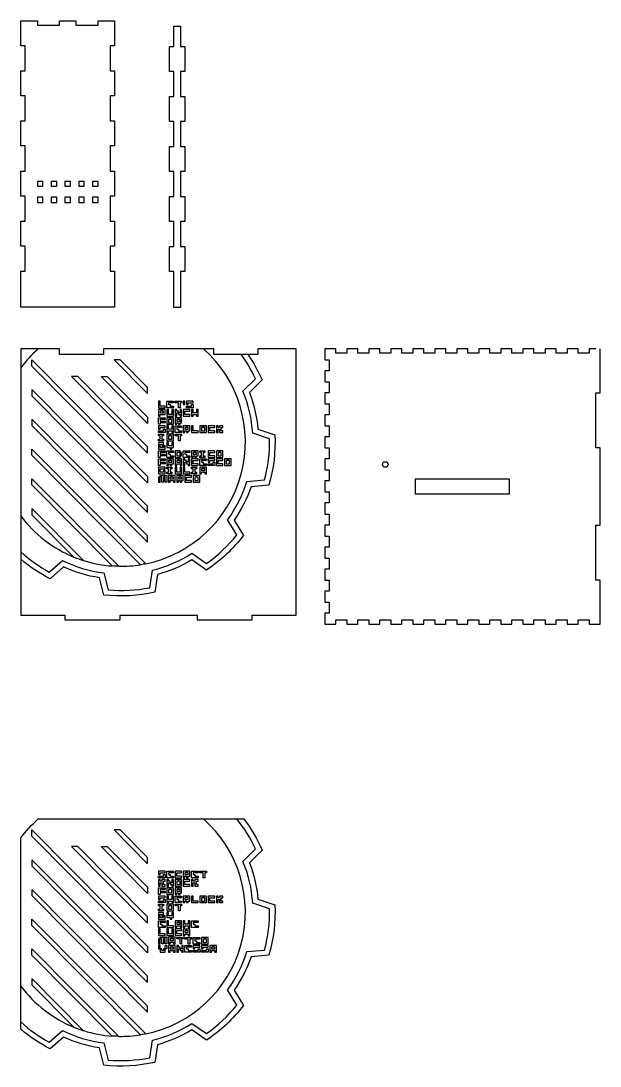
# Model space of a CAD drawing. Header units: millimetres. Extents: x 229 to 2022, y 32 to 1179.
# Drawn here: x 1496 to 2022, y 32 to 981 of the extents above; entities that cross this region are included whole.
import ezdxf

# ---------------------------------------------------------------- set-up
doc = ezdxf.new("R2010")
doc.units = ezdxf.units.MM
doc.header["$MEASUREMENT"] = 0
doc.layers.add('ENGRAVE', color=1, linetype='Continuous')
doc.layers.add('INCISIONE', color=3, linetype='Continuous')
doc.layers.add('TAGLIO', color=6, linetype='Continuous', true_color=0xff00ff)

msp = doc.modelspace()

# ---------------------------------------------------------------- linework, layer by layer
at = {"layer": 'ENGRAVE'}
for points in [[(1620.73, 635.82), (1620.73, 629.82), (1626.73, 629.82), (1626.73, 631.32), (1622.23, 631.32), (1622.23, 635.82), (1620.73, 635.82)], [(1620.73, 628.32), (1620.73, 622.32), (1622.23, 622.32), (1622.23, 623.82), (1626.73, 623.82), (1626.73, 628.32), (1620.73, 628.32)], [(1622.23, 625.32), (1625.23, 625.32), (1625.23, 626.82), (1622.23, 626.82), (1622.23, 625.32)], [(1623.73, 626.82), (1623.73, 628.32)], [(1624.23, 626.82), (1624.23, 628.32)], [(1628.23, 628.32), (1628.23, 622.32), (1634.23, 622.32), (1634.23, 628.32), (1632.73, 628.32), (1632.73, 623.82), (1629.73, 623.82), (1629.73, 628.32), (1628.23, 628.32)], [(1635.73, 634.32), (1635.73, 635.82), (1641.73, 635.82), (1641.73, 634.32), (1640.23, 634.32), (1640.23, 629.82), (1638.73, 629.82), (1638.73, 634.32), (1635.73, 634.32)], [(1635.73, 628.32), (1635.73, 622.32), (1637.23, 622.32), (1637.23, 625.32), (1638.73, 625.32), (1638.73, 623.82), (1640.23, 623.82), (1640.23, 622.32), (1641.73, 622.32), (1641.73, 628.32), (1640.23, 628.32), (1640.23, 625.32), (1638.73, 625.32), (1638.73, 626.82), (1637.23, 626.82), (1637.23, 628.32), (1635.73, 628.32)], [(1643.23, 635.82), (1643.23, 632.82), (1644.73, 632.82), (1644.73, 635.82), (1643.23, 635.82)], [(1643.23, 628.32), (1643.23, 622.32), (1649.23, 622.32), (1649.23, 623.82), (1644.73, 623.82), (1644.73, 626.82), (1649.23, 626.82), (1649.23, 628.32), (1643.23, 628.32)], [(1650.73, 632.82), (1652.23, 632.82), (1652.23, 629.82), (1646.23, 629.82), (1646.23, 631.32), (1650.73, 631.32), (1650.73, 632.82)], [(1650.73, 628.32), (1650.73, 622.32), (1652.23, 622.32), (1652.23, 623.82), (1655.23, 623.82), (1655.23, 622.32), (1656.73, 622.32), (1656.73, 628.32), (1655.23, 628.32), (1655.23, 625.32), (1652.23, 625.32), (1652.23, 628.32), (1650.73, 628.32)], [(1620.73, 620.82), (1626.73, 620.82), (1626.73, 619.32), (1622.23, 619.32), (1622.23, 617.82), (1626.73, 617.82), (1626.73, 616.32), (1622.23, 616.32), (1622.23, 614.82), (1620.73, 614.82), (1620.73, 620.82)], [(1628.23, 620.82), (1628.23, 614.82), (1634.23, 614.82), (1634.23, 620.82), (1628.23, 620.82)], [(1631.23, 619.32), (1631.23, 620.82)], [(1631.73, 619.32), (1631.73, 620.82)], [(1635.73, 620.82), (1635.73, 614.82), (1637.23, 614.82), (1637.23, 616.32), (1638.73, 616.32), (1638.73, 614.82), (1640.23, 614.82), (1640.23, 616.32), (1641.73, 616.32), (1641.73, 620.82), (1635.73, 620.82)], [(1638.73, 619.32), (1638.73, 620.82)], [(1639.23, 619.32), (1639.23, 620.82)], [(1625.23, 610.32), (1626.73, 610.32), (1626.73, 607.32), (1620.73, 607.32), (1620.73, 608.82), (1625.23, 608.82), (1625.23, 610.32)], [(1628.23, 613.32), (1628.23, 607.32), (1629.73, 607.32), (1629.73, 608.82), (1632.73, 608.82), (1632.73, 607.32), (1634.23, 607.32), (1634.23, 613.32), (1632.73, 613.32), (1632.73, 610.32), (1629.73, 610.32), (1629.73, 613.32), (1628.23, 613.32)], [(1643.23, 613.32), (1643.23, 607.32), (1644.73, 607.32), (1644.73, 608.82), (1646.23, 608.82), (1646.23, 607.32), (1647.73, 607.32), (1647.73, 608.82), (1649.23, 608.82), (1649.23, 613.32), (1643.23, 613.32)], [(1646.23, 611.82), (1646.23, 613.32)], [(1646.73, 611.82), (1646.73, 613.32)], [(1650.73, 613.32), (1650.73, 607.32), (1656.73, 607.32), (1656.73, 608.82), (1652.23, 608.82), (1652.23, 613.32), (1650.73, 613.32)], [(1658.23, 613.32), (1658.23, 607.32), (1664.23, 607.32), (1664.23, 613.32), (1658.23, 613.32)], [(1661.23, 611.82), (1661.23, 613.32)], [(1661.73, 611.82), (1661.73, 613.32)], [(1665.73, 613.32), (1665.73, 607.32), (1671.73, 607.32), (1671.73, 608.82), (1667.23, 608.82), (1667.23, 611.82), (1671.73, 611.82), (1671.73, 613.32), (1665.73, 613.32)], [(1620.73, 598.32), (1620.73, 592.32), (1626.73, 592.32), (1626.73, 595.32), (1625.23, 595.32), (1625.23, 593.82), (1622.23, 593.82), (1622.23, 596.82), (1623.73, 596.82), (1623.73, 595.32), (1625.23, 595.32), (1625.23, 596.82), (1625.23, 598.32), (1620.73, 598.32)], [(1628.23, 605.82), (1628.23, 599.82), (1634.23, 599.82), (1634.23, 605.82), (1628.23, 605.82)], [(1628.23, 598.32), (1628.23, 593.82), (1631.23, 593.82), (1631.23, 592.32), (1632.73, 592.32), (1632.73, 593.82), (1634.23, 593.82), (1634.23, 598.32), (1632.73, 598.32), (1632.73, 595.32), (1629.73, 595.32), (1629.73, 598.32), (1628.23, 598.32)], [(1631.23, 604.32), (1631.23, 605.82)], [(1631.73, 604.32), (1631.73, 605.82)], [(1635.73, 604.32), (1635.73, 605.82), (1641.73, 605.82), (1641.73, 604.32), (1640.23, 604.32), (1640.23, 599.82), (1638.73, 599.82), (1638.73, 604.32), (1635.73, 604.32)], [(1620.73, 590.82), (1626.73, 590.82), (1626.73, 589.32), (1622.23, 589.32), (1622.23, 587.82), (1626.73, 587.82), (1626.73, 586.32), (1622.23, 586.32), (1622.23, 584.82), (1620.73, 584.82), (1620.73, 590.82)], [(1635.73, 590.82), (1635.73, 584.82), (1640.23, 584.82), (1640.23, 586.32), (1641.73, 586.32), (1641.73, 589.32), (1640.23, 589.32), (1640.23, 590.82), (1635.73, 590.82)], [(1640.23, 589.32), (1637.23, 589.32), (1637.23, 586.32), (1640.23, 586.32), (1640.23, 589.32)], [(1650.73, 590.82), (1650.73, 584.82), (1652.23, 584.82), (1652.23, 586.32), (1653.73, 586.32), (1653.73, 584.82), (1655.23, 584.82), (1655.23, 586.32), (1656.73, 586.32), (1656.73, 590.82), (1650.73, 590.82)], [(1653.73, 589.32), (1653.73, 590.82)], [(1654.23, 589.32), (1654.23, 590.82)], [(1665.73, 590.82), (1665.73, 584.82), (1671.73, 584.82), (1671.73, 586.32), (1667.23, 586.32), (1667.23, 589.32), (1671.73, 589.32), (1671.73, 590.82), (1665.73, 590.82)], [(1673.23, 590.82), (1673.23, 584.82), (1679.23, 584.82), (1679.23, 590.82), (1673.23, 590.82)], [(1676.23, 589.32), (1676.23, 590.82)], [(1676.73, 589.32), (1676.73, 590.82)], [(1620.73, 583.32), (1626.73, 583.32), (1626.73, 581.82), (1622.23, 581.82), (1622.23, 580.32), (1626.73, 580.32), (1626.73, 578.82), (1622.23, 578.82), (1622.23, 577.32), (1620.73, 577.32), (1620.73, 583.32)], [(1628.23, 583.32), (1628.23, 577.32), (1629.73, 577.32), (1629.73, 578.82), (1631.23, 578.82), (1631.23, 577.32), (1632.73, 577.32), (1632.73, 578.82), (1634.23, 578.82), (1634.23, 583.32), (1628.23, 583.32)], [(1631.23, 581.82), (1631.23, 583.32)], [(1631.73, 581.82), (1631.73, 583.32)], [(1637.23, 580.32), (1637.23, 580.32), (1640.23, 580.32), (1640.23, 581.82), (1637.23, 581.82), (1637.23, 580.32)], [(1638.73, 581.82), (1638.73, 583.32)], [(1639.23, 581.82), (1639.23, 583.32)], [(1643.23, 583.32), (1643.23, 577.32), (1644.73, 577.32), (1644.73, 580.32), (1646.23, 580.32), (1646.23, 578.82), (1647.73, 578.82), (1647.73, 577.32), (1649.23, 577.32), (1649.23, 583.32), (1647.73, 583.32), (1647.73, 580.32), (1646.23, 580.32), (1646.23, 581.82), (1644.73, 581.82), (1644.73, 583.32), (1643.23, 583.32)], [(1650.73, 583.32), (1650.73, 577.32), (1656.73, 577.32), (1656.73, 578.82), (1652.23, 578.82), (1652.23, 581.82), (1656.73, 581.82), (1656.73, 583.32), (1650.73, 583.32)], [(1670.23, 580.32), (1671.73, 580.32), (1671.73, 577.32), (1665.73, 577.32), (1665.73, 578.82), (1670.23, 578.82), (1670.23, 580.32)], [(1673.23, 583.32), (1673.23, 577.32), (1679.23, 577.32), (1679.23, 578.82), (1674.73, 578.82), (1674.73, 581.82), (1679.23, 581.82), (1679.23, 583.32), (1673.23, 583.32)], [(1680.73, 583.32), (1680.73, 577.32), (1686.73, 577.32), (1686.73, 583.32), (1680.73, 583.32)], [(1683.73, 581.82), (1683.73, 583.32)], [(1684.23, 581.82), (1684.23, 583.32)], [(1626.73, 575.82), (1620.73, 575.82), (1620.73, 569.82), (1626.73, 569.82), (1626.73, 572.82), (1625.23, 572.82), (1625.23, 571.32), (1622.23, 571.32), (1622.23, 574.32), (1626.73, 574.32), (1626.73, 575.82)], [(1635.73, 575.91), (1635.73, 569.91), (1641.73, 569.91), (1641.73, 575.91), (1640.23, 575.91), (1640.23, 571.41), (1637.23, 571.41), (1637.23, 575.91), (1635.73, 575.91)], [(1643.23, 575.91), (1643.23, 569.91), (1649.23, 569.91), (1649.23, 571.41), (1644.73, 571.41), (1644.73, 575.91), (1643.23, 575.91)], [(1659.73, 572.91), (1659.73, 572.91), (1662.73, 572.91), (1662.73, 574.41), (1659.73, 574.41), (1659.73, 572.91)], [(1661.23, 574.41), (1661.23, 575.91)], [(1661.73, 574.41), (1661.73, 575.91)], [(1620.73, 566.82), (1620.73, 562.32), (1622.23, 562.32), (1622.23, 566.82), (1620.73, 566.82)], [(1622.23, 566.82), (1622.23, 568.32), (1628.23, 568.32), (1628.23, 562.32), (1626.73, 562.32), (1626.73, 566.82), (1625.23, 566.82), (1625.23, 562.32), (1623.73, 562.32), (1623.73, 566.82), (1622.23, 566.82)], [(1631.23, 565.32), (1631.23, 565.32), (1634.23, 565.32), (1634.23, 566.82), (1631.23, 566.82), (1631.23, 565.32)], [(1632.73, 566.82), (1632.73, 568.32)], [(1633.23, 566.82), (1633.23, 568.32)], [(1637.23, 568.32), (1637.23, 562.32), (1638.73, 562.32), (1638.73, 563.82), (1640.23, 563.82), (1640.23, 562.32), (1641.73, 562.32), (1641.73, 563.82), (1643.23, 563.82), (1643.23, 568.32), (1637.23, 568.32)], [(1640.23, 566.82), (1640.23, 568.32)], [(1640.73, 566.82), (1640.73, 568.32)], [(1644.73, 568.32), (1644.73, 562.32), (1650.73, 562.32), (1650.73, 563.82), (1646.23, 563.82), (1646.23, 566.82), (1650.73, 566.82), (1650.73, 568.32), (1644.73, 568.32)], [(1652.23, 568.32), (1652.23, 562.32), (1658.23, 562.32), (1658.23, 568.32), (1652.23, 568.32)], [(1655.23, 566.82), (1655.23, 568.32)], [(1655.73, 566.82), (1655.73, 568.32)], [(1625.23, 205.79), (1626.73, 205.79), (1626.73, 202.79), (1620.73, 202.79), (1620.73, 204.29), (1625.23, 204.29), (1625.23, 205.79)], [(1628.23, 201.29), (1628.23, 195.29), (1629.73, 195.29), (1629.73, 198.29), (1631.23, 198.29), (1631.23, 196.79), (1632.73, 196.79), (1632.73, 195.29), (1634.23, 195.29), (1634.23, 201.29), (1632.73, 201.29), (1632.73, 198.29), (1631.23, 198.29), (1631.23, 199.79), (1629.73, 199.79), (1629.73, 201.29), (1628.23, 201.29)], [(1635.73, 208.79), (1635.73, 202.79), (1641.73, 202.79), (1641.73, 204.29), (1637.23, 204.29), (1637.23, 207.29), (1641.73, 207.29), (1641.73, 208.79), (1635.73, 208.79)], [(1635.73, 201.29), (1635.73, 195.29), (1641.73, 195.29), (1641.73, 201.29), (1635.73, 201.29)], [(1638.73, 199.79), (1638.73, 201.29)], [(1639.23, 199.79), (1639.23, 201.29)], [(1643.23, 208.79), (1643.23, 202.79), (1644.73, 202.79), (1644.73, 204.29), (1646.23, 204.29), (1646.23, 202.79), (1647.73, 202.79), (1647.73, 204.29), (1649.23, 204.29), (1649.23, 208.79), (1643.23, 208.79)], [(1643.23, 201.29), (1643.23, 195.29), (1649.23, 195.29), (1649.23, 196.79), (1644.73, 196.79), (1644.73, 199.79), (1649.23, 199.79), (1649.23, 201.29), (1643.23, 201.29)], [(1646.23, 207.29), (1646.23, 208.79)], [(1646.73, 207.29), (1646.73, 208.79)], [(1658.23, 207.29), (1658.23, 208.79), (1664.23, 208.79), (1664.23, 207.29), (1662.73, 207.29), (1662.73, 202.79), (1661.23, 202.79), (1661.23, 207.29), (1658.23, 207.29)], [(1620.73, 193.79), (1626.73, 193.79), (1626.73, 192.29), (1622.23, 192.29), (1622.23, 190.79), (1626.73, 190.79), (1626.73, 189.29), (1622.23, 189.29), (1622.23, 187.79), (1620.73, 187.79), (1620.73, 193.79)], [(1628.23, 193.79), (1628.23, 187.79), (1634.23, 187.79), (1634.23, 193.79), (1628.23, 193.79)], [(1631.23, 192.29), (1631.23, 193.79)], [(1631.73, 192.29), (1631.73, 193.79)], [(1635.73, 193.79), (1635.73, 187.79), (1637.23, 187.79), (1637.23, 189.29), (1638.73, 189.29), (1638.73, 187.79), (1640.23, 187.79), (1640.23, 189.29), (1641.73, 189.29), (1641.73, 193.79), (1635.73, 193.79)], [(1638.73, 192.29), (1638.73, 193.79)], [(1639.23, 192.29), (1639.23, 193.79)], [(1625.23, 183.29), (1626.73, 183.29), (1626.73, 180.29), (1620.73, 180.29), (1620.73, 181.79), (1625.23, 181.79), (1625.23, 183.29)], [(1628.23, 186.29), (1628.23, 180.29), (1629.73, 180.29), (1629.73, 181.79), (1632.73, 181.79), (1632.73, 180.29), (1634.23, 180.29), (1634.23, 186.29), (1632.73, 186.29), (1632.73, 183.29), (1629.73, 183.29), (1629.73, 186.29), (1628.23, 186.29)], [(1643.23, 186.29), (1643.23, 180.29), (1644.73, 180.29), (1644.73, 181.79), (1646.23, 181.79), (1646.23, 180.29), (1647.73, 180.29), (1647.73, 181.79), (1649.23, 181.79), (1649.23, 186.29), (1643.23, 186.29)], [(1646.23, 184.79), (1646.23, 186.29)], [(1646.73, 184.79), (1646.73, 186.29)], [(1650.73, 186.29), (1650.73, 180.29), (1656.73, 180.29), (1656.73, 181.79), (1652.23, 181.79), (1652.23, 186.29), (1650.73, 186.29)], [(1658.23, 186.29), (1658.23, 180.29), (1664.23, 180.29), (1664.23, 186.29), (1658.23, 186.29)], [(1661.23, 184.79), (1661.23, 186.29)], [(1661.73, 184.79), (1661.73, 186.29)], [(1665.73, 186.29), (1665.73, 180.29), (1671.73, 180.29), (1671.73, 181.79), (1667.23, 181.79), (1667.23, 184.79), (1671.73, 184.79), (1671.73, 186.29), (1665.73, 186.29)], [(1620.73, 171.29), (1620.73, 165.29), (1626.73, 165.29), (1626.73, 168.29), (1625.23, 168.29), (1625.23, 166.79), (1622.23, 166.79), (1622.23, 169.79), (1623.73, 169.79), (1623.73, 168.29), (1625.23, 168.29), (1625.23, 169.79), (1625.23, 171.29), (1620.73, 171.29)], [(1628.23, 178.79), (1628.23, 172.79), (1634.23, 172.79), (1634.23, 178.79), (1628.23, 178.79)], [(1628.23, 171.29), (1628.23, 166.79), (1631.23, 166.79), (1631.23, 165.29), (1632.73, 165.29), (1632.73, 166.79), (1634.23, 166.79), (1634.23, 171.29), (1632.73, 171.29), (1632.73, 168.29), (1629.73, 168.29), (1629.73, 171.29), (1628.23, 171.29)], [(1631.23, 177.29), (1631.23, 178.79)], [(1631.73, 177.29), (1631.73, 178.79)], [(1635.73, 177.29), (1635.73, 178.79), (1641.73, 178.79), (1641.73, 177.29), (1640.23, 177.29), (1640.23, 172.79), (1638.73, 172.79), (1638.73, 177.29), (1635.73, 177.29)], [(1628.23, 163.79), (1628.23, 157.79), (1634.23, 157.79), (1634.23, 159.29), (1629.73, 159.29), (1629.73, 163.79), (1628.23, 163.79)], [(1637.23, 160.77), (1637.23, 160.77), (1640.23, 160.77), (1640.23, 162.27), (1637.23, 162.27), (1637.23, 160.77)], [(1638.73, 162.27), (1638.73, 163.77)], [(1639.23, 162.27), (1639.23, 163.77)], [(1643.23, 163.77), (1643.23, 157.77), (1644.73, 157.77), (1644.73, 159.27), (1647.73, 159.27), (1647.73, 157.77), (1649.23, 157.77), (1649.23, 163.77), (1647.73, 163.77), (1647.73, 160.77), (1644.73, 160.77), (1644.73, 163.77), (1643.23, 163.77)], [(1620.73, 156.38), (1620.73, 150.38), (1626.73, 150.38), (1626.73, 151.88), (1622.23, 151.88), (1622.23, 156.38), (1620.73, 156.38)], [(1628.23, 156.38), (1628.23, 150.38), (1634.23, 150.38), (1634.23, 156.38), (1632.73, 156.38), (1632.73, 151.88), (1629.73, 151.88), (1629.73, 156.38), (1628.23, 156.38)], [(1635.73, 156.38), (1635.73, 150.38), (1641.73, 150.38), (1641.73, 151.88), (1637.23, 151.88), (1637.23, 154.88), (1641.73, 154.88), (1641.73, 156.38), (1635.73, 156.38)], [(1644.73, 153.25), (1644.73, 153.25), (1647.73, 153.25), (1647.73, 154.75), (1644.73, 154.75), (1644.73, 153.25)], [(1646.23, 154.75), (1646.23, 156.25)], [(1646.73, 154.75), (1646.73, 156.25)], [(1620.73, 147.38), (1620.73, 142.88), (1622.23, 142.88), (1622.23, 147.38), (1620.73, 147.38)], [(1622.23, 147.38), (1622.23, 148.88), (1628.23, 148.88), (1628.23, 142.88), (1626.73, 142.88), (1626.73, 147.38), (1625.23, 147.38), (1625.23, 142.88), (1623.73, 142.88), (1623.73, 147.38), (1622.23, 147.38)], [(1631.24, 145.84), (1631.24, 145.84), (1634.24, 145.84), (1634.24, 147.34), (1631.24, 147.34), (1631.24, 145.84)], [(1632.74, 147.34), (1632.74, 148.84)], [(1633.24, 147.34), (1633.24, 148.84)], [(1637.23, 147.29), (1637.23, 148.79), (1643.23, 148.79), (1643.23, 147.29), (1641.73, 147.29), (1641.73, 142.79), (1640.23, 142.79), (1640.23, 147.29), (1637.23, 147.29)], [(1644.73, 147.17), (1644.73, 148.67), (1650.73, 148.67), (1650.73, 147.17), (1649.23, 147.17), (1649.23, 142.67), (1647.73, 142.67), (1647.73, 147.17), (1644.73, 147.17)], [(1659.73, 148.69), (1659.73, 142.69), (1665.73, 142.69), (1665.73, 148.69), (1659.73, 148.69)], [(1662.73, 147.19), (1662.73, 148.69)], [(1663.23, 147.19), (1663.23, 148.69)], [(1622.23, 141.29), (1620.73, 141.29), (1620.73, 138.33), (1622.23, 138.33), (1622.23, 135.33), (1626.73, 135.33), (1626.73, 138.33), (1626.73, 141.33), (1628.23, 141.33), (1628.23, 138.33), (1626.73, 138.33), (1625.23, 138.33), (1625.23, 136.83), (1623.73, 136.83), (1623.73, 138.33), (1622.23, 138.33), (1622.23, 141.33)], [(1631.24, 138.29), (1631.24, 138.29), (1634.24, 138.29), (1634.24, 139.79), (1631.24, 139.79), (1631.24, 138.29)], [(1632.74, 139.79), (1632.74, 141.29)], [(1633.24, 139.79), (1633.24, 141.29)], [(1637.24, 141.29), (1637.24, 135.29), (1638.74, 135.29), (1638.74, 138.29), (1640.24, 138.29), (1640.24, 136.79), (1641.74, 136.79), (1641.74, 135.29), (1643.24, 135.29), (1643.24, 141.29), (1641.74, 141.29), (1641.74, 138.29), (1640.24, 138.29), (1640.24, 139.79), (1638.74, 139.79), (1638.74, 141.29), (1637.24, 141.29)], [(1656.73, 138.31), (1658.23, 138.31), (1658.23, 135.31), (1652.23, 135.31), (1652.23, 136.81), (1656.73, 136.81), (1656.73, 138.31)], [(1664.23, 138.31), (1665.73, 138.31), (1665.73, 135.31), (1659.73, 135.31), (1659.73, 136.81), (1664.23, 136.81), (1664.23, 138.31)], [(1668.74, 138.28), (1668.74, 138.28), (1671.74, 138.28), (1671.74, 139.78), (1668.74, 139.78), (1668.74, 138.28)], [(1670.24, 139.78), (1670.24, 141.28)], [(1670.74, 139.78), (1670.74, 141.28)]]:
    msp.add_lwpolyline(points, dxfattribs=at)
for points in [[(1628.23, 635.82), (1634.23, 635.82), (1634.23, 634.32), (1629.73, 634.32), (1629.73, 632.82), (1631.23, 632.82), (1631.23, 631.32), (1634.23, 631.32), (1634.23, 629.82), (1628.23, 629.82)], [(1646.23, 635.82), (1646.23, 632.82), (1647.73, 632.82), (1647.73, 634.32), (1652.23, 634.32), (1652.23, 635.82)], [(1629.73, 619.32), (1629.73, 616.32), (1632.73, 616.32), (1632.73, 619.32)], [(1640.23, 617.82), (1640.23, 619.32), (1637.23, 619.32), (1637.23, 617.82)], [(1620.73, 613.32), (1620.73, 610.32), (1622.23, 610.32), (1622.23, 611.82), (1626.73, 611.82), (1626.73, 613.32)], [(1635.73, 613.32), (1641.73, 613.32), (1641.73, 611.82), (1637.23, 611.82), (1637.23, 610.32), (1638.73, 610.32), (1638.73, 608.82), (1641.73, 608.82), (1641.73, 607.32), (1635.73, 607.32)], [(1647.73, 610.32), (1647.73, 611.82), (1644.73, 611.82), (1644.73, 610.32)], [(1659.73, 611.82), (1659.73, 608.82), (1662.73, 608.82), (1662.73, 611.82)], [(1677.73, 608.82), (1677.73, 611.82), (1679.23, 611.82), (1679.23, 613.32), (1676.23, 613.32), (1676.23, 611.82), (1674.73, 611.82), (1674.73, 613.32), (1673.23, 613.32), (1673.23, 607.32), (1674.73, 607.32), (1674.73, 610.32), (1676.23, 610.32), (1676.23, 607.32), (1679.23, 607.32), (1679.23, 608.82)], [(1625.23, 605.82), (1625.23, 604.32), (1623.73, 604.32), (1623.73, 601.32), (1625.23, 601.32), (1625.23, 599.82), (1620.73, 599.82), (1620.73, 601.32), (1622.23, 601.32), (1622.23, 604.32), (1620.73, 604.32), (1620.73, 605.82)], [(1629.73, 604.32), (1629.73, 601.32), (1632.73, 601.32), (1632.73, 604.32)], [(1628.23, 590.82), (1634.23, 590.82), (1634.23, 589.32), (1629.73, 589.32), (1629.73, 587.82), (1631.23, 587.82), (1631.23, 586.32), (1634.23, 586.32), (1634.23, 584.82), (1628.23, 584.82)], [(1643.23, 590.82), (1649.23, 590.82), (1649.23, 589.32), (1644.73, 589.32), (1644.73, 587.82), (1646.23, 587.82), (1646.23, 586.32), (1649.23, 586.32), (1649.23, 584.82), (1643.23, 584.82)], [(1655.23, 587.82), (1655.23, 589.32), (1652.23, 589.32), (1652.23, 587.82)], [(1662.73, 590.82), (1662.73, 589.32), (1661.23, 589.32), (1661.23, 586.32), (1662.73, 586.32), (1662.73, 584.82), (1658.23, 584.82), (1658.23, 586.32), (1659.73, 586.32), (1659.73, 589.32), (1658.23, 589.32), (1658.23, 590.82)], [(1674.73, 589.32), (1674.73, 586.32), (1677.73, 586.32), (1677.73, 589.32)], [(1632.73, 580.32), (1632.73, 581.82), (1629.73, 581.82), (1629.73, 580.32)], [(1635.73, 577.32), (1637.23, 577.32), (1637.23, 578.82), (1640.23, 578.82), (1640.23, 577.32), (1641.73, 577.32), (1641.73, 583.32), (1635.73, 583.32)], [(1658.23, 583.32), (1664.23, 583.32), (1664.23, 581.82), (1659.73, 581.82), (1659.73, 580.32), (1661.23, 580.32), (1661.23, 578.82), (1664.23, 578.82), (1664.23, 577.32), (1658.23, 577.32)], [(1665.73, 583.32), (1665.73, 580.32), (1667.23, 580.32), (1667.23, 581.82), (1671.73, 581.82), (1671.73, 583.32)], [(1682.23, 581.82), (1682.23, 578.82), (1685.23, 578.82), (1685.23, 581.82)], [(1632.73, 575.91), (1632.73, 574.41), (1631.23, 574.41), (1631.23, 571.41), (1632.73, 571.41), (1632.73, 569.91), (1628.23, 569.91), (1628.23, 571.41), (1629.73, 571.41), (1629.73, 574.41), (1628.23, 574.41), (1628.23, 575.91)], [(1655.23, 575.91), (1655.23, 574.41), (1653.73, 574.41), (1653.73, 571.41), (1655.23, 571.41), (1655.23, 569.91), (1650.73, 569.91), (1650.73, 571.41), (1652.23, 571.41), (1652.23, 574.41), (1650.73, 574.41), (1650.73, 575.91)], [(1658.23, 569.91), (1659.73, 569.91), (1659.73, 571.41), (1662.73, 571.41), (1662.73, 569.91), (1664.23, 569.91), (1664.23, 575.91), (1658.23, 575.91)], [(1629.73, 562.32), (1631.23, 562.32), (1631.23, 563.82), (1634.23, 563.82), (1634.23, 562.32), (1635.73, 562.32), (1635.73, 568.32), (1629.73, 568.32)], [(1641.73, 565.32), (1641.73, 566.82), (1638.73, 566.82), (1638.73, 565.32)], [(1653.73, 566.82), (1653.73, 563.82), (1656.73, 563.82), (1656.73, 566.82)], [(1620.73, 208.79), (1620.73, 205.79), (1622.23, 205.79), (1622.23, 207.29), (1626.73, 207.29), (1626.73, 208.79)], [(1625.23, 196.79), (1625.23, 199.79), (1626.73, 199.79), (1626.73, 201.29), (1623.73, 201.29), (1623.73, 199.79), (1622.23, 199.79), (1622.23, 201.29), (1620.73, 201.29), (1620.73, 195.29), (1622.23, 195.29), (1622.23, 198.29), (1623.73, 198.29), (1623.73, 195.29), (1626.73, 195.29), (1626.73, 196.79)], [(1628.23, 208.79), (1634.23, 208.79), (1634.23, 207.29), (1629.73, 207.29), (1629.73, 205.79), (1631.23, 205.79), (1631.23, 204.29), (1634.23, 204.29), (1634.23, 202.79), (1628.23, 202.79)], [(1637.23, 199.79), (1637.23, 196.79), (1640.23, 196.79), (1640.23, 199.79)], [(1647.73, 205.79), (1647.73, 207.29), (1644.73, 207.29), (1644.73, 205.79)], [(1650.73, 208.79), (1656.73, 208.79), (1656.73, 207.29), (1652.23, 207.29), (1652.23, 205.79), (1653.73, 205.79), (1653.73, 204.29), (1656.73, 204.29), (1656.73, 202.79), (1650.73, 202.79)], [(1655.23, 196.79), (1655.23, 199.79), (1656.73, 199.79), (1656.73, 201.29), (1653.73, 201.29), (1653.73, 199.79), (1652.23, 199.79), (1652.23, 201.29), (1650.73, 201.29), (1650.73, 195.29), (1652.23, 195.29), (1652.23, 198.29), (1653.73, 198.29), (1653.73, 195.29), (1656.73, 195.29), (1656.73, 196.79)], [(1629.73, 192.29), (1629.73, 189.29), (1632.73, 189.29), (1632.73, 192.29)], [(1640.23, 190.79), (1640.23, 192.29), (1637.23, 192.29), (1637.23, 190.79)], [(1620.73, 186.29), (1620.73, 183.29), (1622.23, 183.29), (1622.23, 184.79), (1626.73, 184.79), (1626.73, 186.29)], [(1635.73, 186.29), (1641.73, 186.29), (1641.73, 184.79), (1637.23, 184.79), (1637.23, 183.29), (1638.73, 183.29), (1638.73, 181.79), (1641.73, 181.79), (1641.73, 180.29), (1635.73, 180.29)], [(1647.73, 183.29), (1647.73, 184.79), (1644.73, 184.79), (1644.73, 183.29)], [(1659.73, 184.79), (1659.73, 181.79), (1662.73, 181.79), (1662.73, 184.79)], [(1677.73, 181.79), (1677.73, 184.79), (1679.23, 184.79), (1679.23, 186.29), (1676.23, 186.29), (1676.23, 184.79), (1674.73, 184.79), (1674.73, 186.29), (1673.23, 186.29), (1673.23, 180.29), (1674.73, 180.29), (1674.73, 183.29), (1676.23, 183.29), (1676.23, 180.29), (1679.23, 180.29), (1679.23, 181.79)], [(1625.23, 178.79), (1625.23, 177.29), (1623.73, 177.29), (1623.73, 174.29), (1625.23, 174.29), (1625.23, 172.79), (1620.73, 172.79), (1620.73, 174.29), (1622.23, 174.29), (1622.23, 177.29), (1620.73, 177.29), (1620.73, 178.79)], [(1629.73, 177.29), (1629.73, 174.29), (1632.73, 174.29), (1632.73, 177.29)], [(1620.73, 163.79), (1626.73, 163.79), (1626.73, 162.29), (1622.23, 162.29), (1622.23, 160.79), (1623.73, 160.79), (1623.73, 159.29), (1626.73, 159.29), (1626.73, 157.79), (1620.73, 157.79)], [(1635.73, 157.77), (1637.23, 157.77), (1637.23, 159.27), (1640.23, 159.27), (1640.23, 157.77), (1641.73, 157.77), (1641.73, 163.77), (1635.73, 163.77)], [(1650.73, 163.79), (1656.73, 163.79), (1656.73, 162.29), (1652.23, 162.29), (1652.23, 160.79), (1653.73, 160.79), (1653.73, 159.29), (1656.73, 159.29), (1656.73, 157.79), (1650.73, 157.79)], [(1643.23, 150.25), (1644.73, 150.25), (1644.73, 151.75), (1647.73, 151.75), (1647.73, 150.25), (1649.23, 150.25), (1649.23, 156.25), (1643.23, 156.25)], [(1629.74, 142.84), (1631.24, 142.84), (1631.24, 144.34), (1634.24, 144.34), (1634.24, 142.84), (1635.74, 142.84), (1635.74, 148.84), (1629.74, 148.84)], [(1652.23, 148.69), (1658.23, 148.69), (1658.23, 147.19), (1653.73, 147.19), (1653.73, 145.69), (1655.23, 145.69), (1655.23, 144.19), (1658.23, 144.19), (1658.23, 142.69), (1652.23, 142.69)], [(1661.23, 147.19), (1661.23, 144.19), (1664.23, 144.19), (1664.23, 147.19)], [(1629.74, 135.29), (1631.24, 135.29), (1631.24, 136.79), (1634.24, 136.79), (1634.24, 135.29), (1635.74, 135.29), (1635.74, 141.29), (1629.74, 141.29)], [(1644.74, 141.31), (1650.74, 141.31), (1650.74, 139.81), (1646.24, 139.81), (1646.24, 138.31), (1647.74, 138.31), (1647.74, 136.81), (1650.74, 136.81), (1650.74, 135.31), (1644.74, 135.31)], [(1652.23, 141.31), (1652.23, 138.31), (1653.73, 138.31), (1653.73, 139.81), (1658.23, 139.81), (1658.23, 141.31)], [(1659.73, 141.31), (1659.73, 138.31), (1661.23, 138.31), (1661.23, 139.81), (1665.73, 139.81), (1665.73, 141.31)], [(1667.24, 135.28), (1668.74, 135.28), (1668.74, 136.78), (1671.74, 136.78), (1671.74, 135.28), (1673.24, 135.28), (1673.24, 141.28), (1667.24, 141.28)]]:
    msp.add_lwpolyline(points, close=True, dxfattribs=at)
at = {"layer": 'INCISIONE'}
for points in [[(1701.81, 678.35, -0.047604), (1714.76, 655.12), (1703.26, 643.64, -0.068356), (1711.02, 610.52), (1726.41, 605.33, -0.082899), (1720.93, 559.55), (1704.75, 558.15, -0.068356), (1689.4, 527.79), (1697.86, 513.92, -0.082899), (1664.23, 482.38), (1650.93, 491.7, -0.068356), (1619.66, 478.32), (1617.23, 462.26, -0.082899), (1571.19, 459.7), (1567, 475.4, -0.068356), (1534.43, 485.25), (1522.25, 474.51, -0.057056), (1495.81, 492.26)], [(1495.81, 498.92, 0.058752), (1521.54, 480.55), (1533.6, 491.18, 0.081892), (1570.98, 479.87), (1575.13, 464.34, 0.07022), (1612.8, 466.43), (1615.21, 482.33, 0.081892), (1651.1, 497.69), (1664.27, 488.46, 0.07022), (1691.78, 514.28), (1683.41, 528, 0.081892), (1701.03, 562.85), (1717.05, 564.24, 0.07022), (1721.53, 601.7), (1706.3, 606.83, 0.081892), (1697.4, 644.85), (1708.77, 656.21, 0.047747), (1695.68, 678.35, 0.047747)], [(1495.81, 71.89, 0.058752), (1521.54, 53.52), (1533.6, 64.15, 0.081892), (1570.98, 52.85), (1575.13, 37.31, 0.07022), (1612.8, 39.4), (1615.21, 55.3, 0.081892), (1651.1, 70.66), (1664.27, 61.43, 0.07022), (1691.78, 87.25), (1683.41, 100.97, 0.081892), (1701.03, 135.82), (1717.05, 137.21, 0.07022), (1721.53, 174.67), (1706.3, 179.8, 0.081892), (1697.4, 217.82), (1708.77, 229.18, 0.059439), (1691.85, 256.32, 0.047747)]]:
    msp.add_lwpolyline(points, format="xyb", dxfattribs=at)
for centre, start, end in [((1586.56, 598.86), 131.60616, 143.43242), ((1586.56, 598.86), 281.50991, 48.39384), ((1586.56, 598.86), 216.56758, 247.85922), ((1586.56, 598.86), 252.57565, 266.01564), ((1586.56, 598.86), 269.00281, 279.04988), ((1586.56, 171.83), 281.50991, 48.39384), ((1586.56, 171.83), 216.56758, 247.85922), ((1586.56, 171.83), 252.57565, 266.01564), ((1586.56, 171.83), 269.00281, 279.04988)]:
    msp.add_arc(centre, 113, start, end, dxfattribs=at)
at = {"layer": 'TAGLIO'}
for points in [[(1495.81, 935.83), (1499.81, 935.83), (1499.81, 958.55), (1495.81, 958.55), (1495.81, 981.28), (1510.81, 981.28), (1510.81, 977.28), (1530.81, 977.28), (1530.81, 981.28), (1545.81, 981.28), (1545.81, 977.28), (1565.81, 977.28), (1565.81, 981.28), (1580.81, 981.28), (1580.81, 958.55), (1576.81, 958.55), (1576.81, 935.83), (1580.81, 935.83), (1580.81, 913.1), (1576.81, 913.1), (1576.81, 890.37), (1580.81, 890.37), (1580.81, 867.65), (1576.81, 867.65), (1576.81, 844.92), (1580.81, 844.92), (1580.81, 822.19), (1576.81, 822.19), (1576.81, 799.46), (1580.81, 799.46), (1580.81, 776.74), (1576.81, 776.74), (1576.81, 754.01), (1580.81, 754.01), (1580.81, 721.28), (1495.81, 721.28), (1495.81, 754.01), (1499.81, 754.01), (1499.81, 776.74), (1495.81, 776.74), (1495.81, 799.46), (1499.81, 799.46), (1499.81, 822.19), (1495.81, 822.19), (1495.81, 844.92), (1499.81, 844.92), (1499.81, 867.65), (1495.81, 867.65), (1495.81, 890.37), (1499.81, 890.37), (1499.81, 913.1), (1495.81, 913.1)], [(1640.71, 798.98), (1640.71, 776.25), (1644.71, 776.25), (1644.71, 753.52), (1640.71, 753.52), (1640.71, 720.79), (1634.71, 720.79), (1634.71, 753.52), (1630.71, 753.52), (1630.71, 776.25), (1634.71, 776.25), (1634.71, 798.98), (1630.71, 798.98), (1630.71, 821.7), (1634.71, 821.7), (1634.71, 844.43), (1630.71, 844.43), (1630.71, 867.16), (1634.71, 867.16), (1634.71, 889.89), (1630.71, 889.89), (1630.71, 912.61), (1634.71, 912.61), (1634.71, 935.34), (1630.71, 935.34), (1630.71, 958.07), (1634.71, 958.07), (1634.71, 976.57), (1640.71, 976.57), (1640.71, 958.07), (1644.71, 958.07), (1644.71, 935.34), (1640.71, 935.34), (1640.71, 912.61), (1644.71, 912.61), (1644.71, 889.89), (1640.71, 889.89), (1640.71, 867.16), (1644.71, 867.16), (1644.71, 844.43), (1640.71, 844.43), (1640.71, 821.7), (1644.71, 821.7), (1644.71, 798.98)], [(1510.81, 835.28), (1510.81, 831.28), (1515.81, 831.28), (1515.81, 835.28)], [(1523.31, 835.28), (1523.31, 831.28), (1528.31, 831.28), (1528.31, 835.28)], [(1535.81, 835.28), (1535.81, 831.28), (1540.81, 831.28), (1540.81, 835.28)], [(1548.31, 835.28), (1548.31, 831.28), (1553.31, 831.28), (1553.31, 835.28)], [(1560.81, 835.28), (1560.81, 831.28), (1565.81, 831.28), (1565.81, 835.28)], [(1515.81, 821.28), (1510.81, 821.28), (1510.81, 816.28), (1515.81, 816.28)], [(1528.31, 821.28), (1523.31, 821.28), (1523.31, 816.28), (1528.31, 816.28)], [(1540.81, 821.28), (1535.81, 821.28), (1535.81, 816.28), (1540.81, 816.28)], [(1553.31, 821.28), (1548.31, 821.28), (1548.31, 816.28), (1553.31, 816.28)], [(1565.81, 821.28), (1560.81, 821.28), (1560.81, 816.28), (1565.81, 816.28)], [(1505.81, 667.67), (1505.81, 673.35), (1610.81, 567.4), (1610.81, 561.71)], [(1580.42, 673.35), (1610.81, 642.69), (1610.81, 648.37), (1586.05, 673.35)], [(1547.42, 658.35), (1541.79, 658.35), (1610.81, 588.71), (1610.81, 594.39)], [(1574.17, 658.35), (1610.81, 621.38), (1610.81, 615.7), (1568.54, 658.35)], [(1505.81, 640.68), (1610.81, 534.72), (1610.81, 540.4), (1505.81, 646.36)], [(1505.81, 613.68), (1610.81, 507.73), (1610.81, 513.41), (1505.81, 619.37)], [(1939.08, 565.35), (1939.08, 551.35), (1854.08, 551.35), (1854.08, 565.35)], [(1505.81, 240.64), (1505.81, 246.32), (1610.81, 140.37), (1610.81, 134.69)], [(1580.42, 246.32), (1610.81, 215.66), (1610.81, 221.35), (1586.05, 246.32)], [(1547.42, 231.32), (1541.79, 231.32), (1610.81, 161.68), (1610.81, 167.36)], [(1574.17, 231.32), (1610.81, 194.35), (1610.81, 188.67), (1568.54, 231.32)], [(1505.81, 213.65), (1610.81, 107.69), (1610.81, 113.38), (1505.81, 219.33)], [(1505.81, 186.65), (1610.81, 80.7), (1610.81, 86.38), (1505.81, 192.34)]]:
    msp.add_lwpolyline(points, close=True, dxfattribs=at)
for points in [[(1495.81, 683.35), (1495.81, 441.35), (1535.81, 441.35), (1535.81, 437.35), (1585.81, 437.35), (1585.81, 441.35), (1655.81, 441.35), (1655.81, 437.35), (1705.81, 437.35), (1705.81, 441.35), (1745.81, 441.35), (1745.81, 683.35), (1710.81, 683.35), (1710.81, 678.35), (1670.81, 678.35), (1670.81, 683.35), (1570.81, 683.35), (1570.81, 678.35), (1530.81, 678.35), (1530.81, 683.35), (1495.81, 683.35)], [(2017.58, 683.35), (2011.58, 683.35), (2011.58, 679.35), (2001.58, 679.35), (2001.58, 683.35), (1991.58, 683.35), (1991.58, 679.35), (1981.58, 679.35), (1981.58, 683.35), (1971.58, 683.35), (1971.58, 679.35), (1961.58, 679.35), (1961.58, 683.35), (1951.58, 683.35), (1951.58, 679.35), (1941.58, 679.35), (1941.58, 683.35), (1931.58, 683.35), (1931.58, 679.35), (1921.58, 679.35), (1921.58, 683.35), (1911.58, 683.35), (1911.58, 679.35), (1901.58, 679.35), (1901.58, 683.35), (1891.58, 683.35), (1891.58, 679.35), (1881.58, 679.35), (1881.58, 683.35), (1871.58, 683.35), (1871.58, 679.35), (1861.58, 679.35), (1861.58, 683.35), (1851.58, 683.35), (1851.58, 679.35), (1841.58, 679.35), (1841.58, 683.35), (1831.58, 683.35), (1831.58, 679.35), (1821.58, 679.35), (1821.58, 683.35), (1811.58, 683.35), (1811.58, 679.35), (1801.58, 679.35), (1801.58, 683.35), (1791.58, 683.35), (1791.58, 679.35), (1781.58, 679.35), (1781.58, 683.35), (1771.58, 683.35), (1771.58, 673.35), (1775.58, 673.35), (1775.58, 663.35), (1771.58, 663.35), (1771.58, 653.35), (1775.58, 653.35), (1775.58, 643.35), (1771.58, 643.35), (1771.58, 633.35), (1775.58, 633.35), (1775.58, 623.35), (1771.58, 623.35), (1771.58, 613.35), (1775.58, 613.35), (1775.58, 603.35), (1771.58, 603.35), (1771.58, 593.35), (1775.58, 593.35), (1775.58, 583.35), (1771.58, 583.35), (1771.58, 573.35), (1775.58, 573.35), (1775.58, 563.35), (1771.58, 563.35), (1771.58, 553.35), (1775.58, 553.35), (1775.58, 543.35), (1771.58, 543.35), (1771.58, 533.35), (1775.58, 533.35), (1775.58, 523.35), (1771.58, 523.35), (1771.58, 513.35), (1775.58, 513.35), (1775.58, 503.35), (1771.58, 503.35), (1771.58, 493.35), (1775.58, 493.35), (1775.58, 483.35), (1771.58, 483.35), (1771.58, 473.35), (1775.58, 473.35), (1775.58, 463.35), (1771.58, 463.35), (1771.58, 453.35), (1775.58, 453.35), (1775.58, 443.35), (1771.58, 443.35), (1771.58, 433.35), (1781.58, 433.35), (1781.58, 437.35), (1791.58, 437.35), (1791.58, 433.35), (1801.58, 433.35), (1801.58, 437.35), (1811.58, 437.35), (1811.58, 433.35), (1821.58, 433.35), (1821.58, 437.35), (1831.58, 437.35), (1831.58, 433.35), (1841.58, 433.35), (1841.58, 437.35), (1851.58, 437.35), (1851.58, 433.35), (1861.58, 433.35), (1861.58, 437.35), (1871.58, 437.35), (1871.58, 433.35), (1881.58, 433.35), (1881.58, 437.35), (1891.58, 437.35), (1891.58, 433.35), (1901.58, 433.35), (1901.58, 437.35), (1911.58, 437.35), (1911.58, 433.35), (1921.58, 433.35), (1921.58, 437.35), (1931.58, 437.35), (1931.58, 433.35), (1941.58, 433.35), (1941.58, 437.35), (1951.58, 437.35), (1951.58, 433.35), (1961.58, 433.35), (1961.58, 437.35), (1971.58, 437.35), (1971.58, 433.35), (1981.58, 433.35), (1981.58, 437.35), (1991.58, 437.35), (1991.58, 433.35), (2001.58, 433.35), (2001.58, 437.35), (2011.58, 437.35), (2011.58, 433.35), (2021.58, 433.35), (2021.58, 473.35), (2017.58, 473.35), (2017.58, 523.35), (2021.58, 523.35), (2021.58, 593.35), (2017.58, 593.35), (2017.58, 643.35), (2021.58, 643.35), (2021.58, 683.35)]]:
    msp.add_lwpolyline(points, dxfattribs=at)
for points in [[(1505.81, 592.37), (1609.11, 488.13, -0.010734), (1604.34, 487.26), (1505.81, 586.69)], [(1578.71, 486.13), (1505.81, 559.7), (1505.81, 565.38), (1584.6, 485.87, -0.013035)], [(1505.81, 532.71), (1543.97, 494.19, 0.020582), (1552.73, 491.04), (1505.81, 538.39)], [(1495.81, 65.23), (1495.81, 239.15, -0.051648), (1511.53, 256.32), (1698.19, 256.32, -0.058653), (1714.76, 228.09), (1703.26, 216.61, -0.068356), (1711.02, 183.49), (1726.41, 178.31, -0.082899), (1720.93, 132.53), (1704.75, 131.12, -0.068356), (1689.4, 100.76), (1697.86, 86.9, -0.082899), (1664.23, 55.35), (1650.93, 64.68, -0.068356), (1619.66, 51.29), (1617.23, 35.23, -0.082899), (1571.19, 32.68), (1567, 48.37, -0.068356), (1534.43, 58.22), (1522.25, 47.48, -0.057056)], [(1505.81, 165.35), (1609.11, 61.1, -0.010734), (1604.34, 60.24), (1505.81, 159.66)], [(1578.71, 59.1), (1505.81, 132.67), (1505.81, 138.35), (1584.6, 58.85, -0.013035)], [(1505.81, 105.68), (1543.97, 67.16, 0.020582), (1552.73, 64.01), (1505.81, 111.36)]]:
    msp.add_lwpolyline(points, format="xyb", close=True, dxfattribs=at)
msp.add_circle((1826.58, 578.35), 2.5, dxfattribs=at)

doc.saveas('drawing.dxf')
